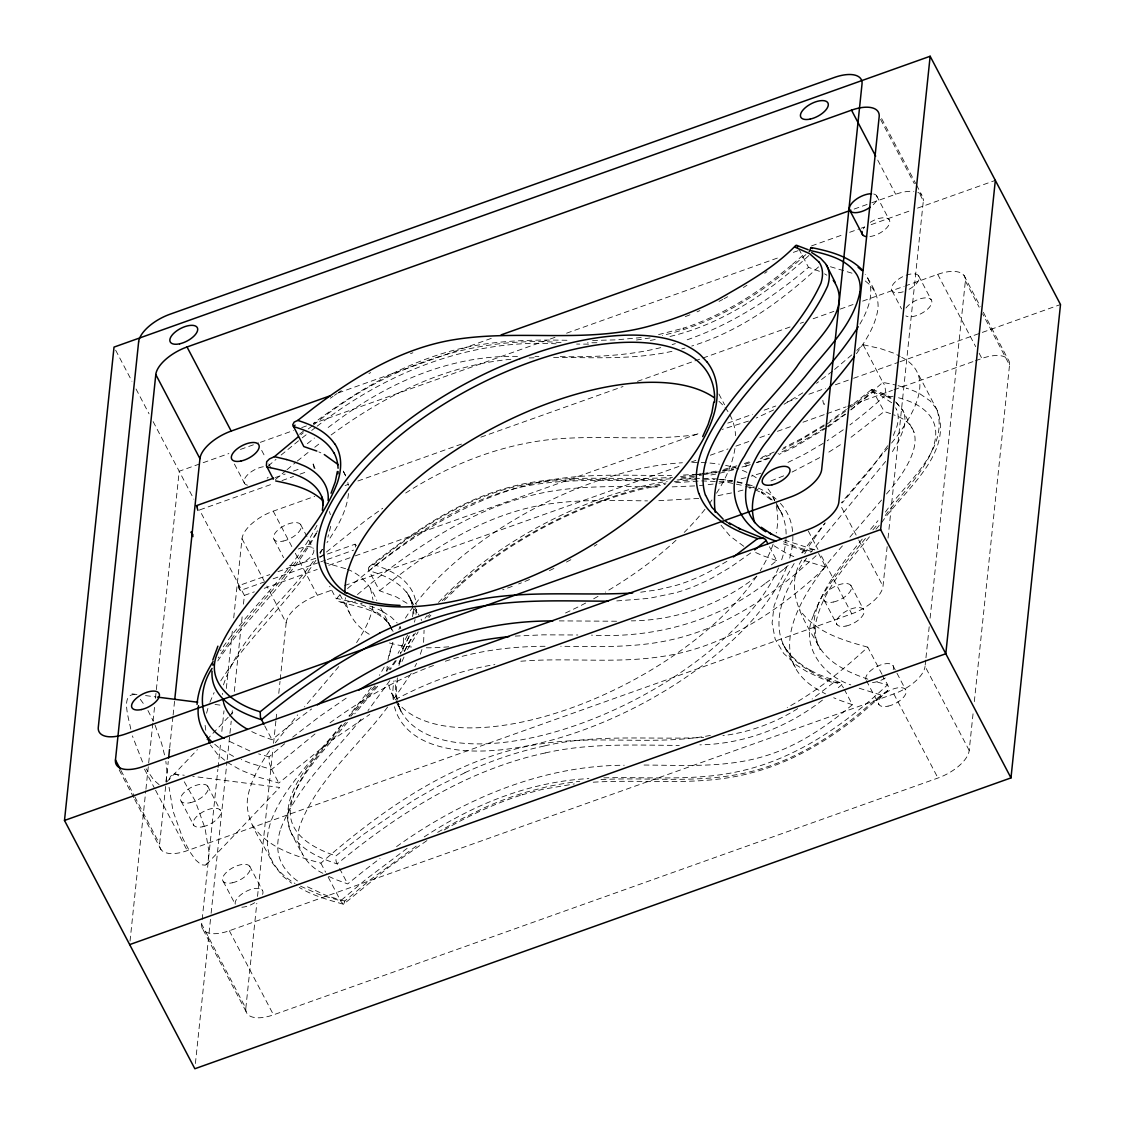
<?xml version="1.0" encoding="UTF-8"?>
<svg xmlns="http://www.w3.org/2000/svg" width="1125" height="1125" viewBox="0 0 1125 1125"><rect width="100%" height="100%" fill="white"/><g stroke="black" fill="none" stroke-linecap="round" stroke-linejoin="round"><path stroke-width="0.75" stroke-dasharray="5 3.75" d="M222.469 693.323L222.469 694.491M416.306 609.511L416.194 611.944A164.348 75.881 -27.7 0 1 415.941 614.433M893.053 396.267C882.605 398.587 887.386 387.141 882.998 382.612M412.566 616.655C413.887 607.95 411.497 599.02 406.631 591.736L412.341 603.83C406.575 584.789 386.592 575.803 369 570.712C407.686 539.269 449.48 510.089 497.067 493.917C551.995 474.37 611.212 482.766 668.18 480.108M348.469 493.523C346.781 511.692 336.952 527.808 327.009 542.63M130.036 941.105L145.758 790.889M145.941 789.145L148.5 764.691M148.683 762.947L152.887 722.77M153.07 721.027L154.716 705.305M155.447 698.316L179.198 471.248L228.867 453.544M887.147 546.68L882.998 586.252A32.386 14.948 -27.7 0 1 851.766 613.828L187.284 850.641A32.386 14.948 -27.7 0 1 159.623 844.059L165.923 783.844M166.106 782.114L168.258 761.47M169.706 747.703L172.941 716.737M173.123 715.008L174.558 701.255M973.041 713.827L969.202 750.445A32.386 14.948 -27.7 0 1 937.969 778.022L273.488 1014.834A32.386 14.948 -27.7 0 1 245.827 1008.253L201.67 924.145L217.87 769.303M218.053 767.573L220.753 741.769M221.836 731.447L223.988 710.803M226.336 688.43L232.636 628.214M233.719 617.892L242.002 538.748A32.386 14.948 -27.7 0 1 273.234 511.172L314.761 496.364M195.398 1063.505L210.938 915.033M211.12 913.289L227.025 761.33M227.208 759.586L229.753 735.131M229.936 733.387L231.216 721.153M231.947 714.164L232.312 710.677M234.323 691.467L242.184 616.359M243.464 604.125L244.378 595.392L199.575 510.047M245.827 1008.253L256.809 903.291M257.527 896.414L273.009 748.448M273.544 743.287L275.892 720.914M276.075 719.198L276.792 712.308M278.775 693.38L280.027 681.342M280.209 679.627L286.158 622.842L266.836 586.041M888.047 538.087L923.33 200.855L918.506 191.644M969.202 750.445L925.059 666.352L925.777 659.475M925.959 657.745L929.194 626.78M930.094 618.173L965.377 280.941A32.386 14.948 -27.7 0 0 937.716 274.359L905.78 285.736M974.32 701.62L1009.533 365.034L982.631 313.791M426.881 840.628L388.8 867.15L343.969 903.909L344.756 901.055L370.645 879.539L418.331 844.594M284.681 743.709L269.072 756.886L269.212 762.778L271.462 769.036M315.014 468.591L313.341 464.105L309.825 465.244M423.605 642.347L424.083 630.253M397.378 677.798L396.183 692.719L397.673 702.352M402.891 651.136L403.552 637.734M850.922 407.25L870.862 391.416L871.833 389.377M330.736 526.289L327.923 537.103M372.783 606.389C370.758 619.847 363.642 631.8 356.316 643.008M392.864 642.516L388.505 658.069M223.467 684.9C239.695 634.739 284.864 601.242 314.578 559.491M464.948 772.762L439.214 785.587L413.564 800.311L363.67 834.23L335.925 855.914L336.009 861.019L338.794 866.967M166.022 781.509L167.006 772.102L165.867 761.344M169.537 779.78C169.552 774.886 175.12 771.947 178.65 775.842M206.564 713.222L209.208 703.856M421.945 649.519L419.414 656.831M813.586 615.248C799.552 644.934 822.544 675.759 850.781 684.844M817.481 606.909C812.095 620.719 812.545 636.75 820.266 649.603L815.864 638.255L815.034 626.02L814.725 628.805C820.167 591.806 847.702 563.639 870.314 535.753M280.8 828.492C297.9 784.941 334.167 753.117 362.644 717.131M400.697 658.842L398.602 664.158M409.275 635.878L400.317 654.089M209.911 702.253L214.13 692.592M801.689 559.941C783.928 588.881 802.266 618.356 817.523 643.641C827.086 663.047 848.447 672.427 867.811 679.163M264.909 581.752L240.272 590.527L238.528 585.731L269.747 574.608M356.358 545.611L355.106 544.205L355.514 547.073M316.997 525.361C292.556 572.555 250.144 607.106 220.486 650.742M401.962 661.542L403.987 657.056M407.545 635.119L398.081 653.372M893.362 435.516L896.836 426.642A88.228 40.739 -27.7 0 0 896.414 409.191M409.078 636.877L400.472 652.781M416.545 663.398L414.886 666.731M316.772 532.828C290.7 580.514 247.584 615.825 217.772 660.923M320.133 553.669L322.411 549.337M384.216 667.069L379.42 675.38M859.894 324.084C868.233 309.769 876.192 290.545 866.039 275.105M804.712 553.837L809.564 545.189L825.145 522.886L799.58 555.539M601.003 779.583C643.444 777.291 686.25 782.311 728.466 775.955C777.881 769.289 822.698 744.019 860.498 712.491C869.161 704.883 877.627 697.289 887.189 691.186C891.548 686.18 883.406 680.288 882.788 675.788M316.8 531.998L317.503 530.775M407.363 649.589L418.163 631.913M411.244 673.383L392.878 700.284M887.808 690.328L858.066 716.231C826.13 741.839 789.989 763.172 750.009 773.213L748.702 773.578C697.12 786.783 643.669 778.739 591.216 782.339M316.083 533.236C288.183 578.391 247.022 613.491 218.194 657.984M315.942 560.278C287.536 603.141 248.175 637.58 220.598 681.061M389.812 680.639L368.016 710.578M887.667 445.753L871.327 468.408L842.259 502.889M892.434 451.631L898.945 440.494L903.502 429.328A93.361 43.116 -27.7 0 0 903.052 410.864M794.138 563.513L781.931 584.719L774 606.178L772.087 623.039L775.153 639.098L783.661 653.428L796.345 665.044L806.822 671.583L821.531 678.488L833.273 682.791L839.841 682.538L843.469 687.783M396.253 660.684L390.234 669.572M269.55 750.727C260.241 764.227 251.761 778.711 248.161 794.883C242.606 820.322 263.18 840.952 272.236 862.734L282.389 875.841L291.586 883.139M832.584 577.73L844.65 560.812L862.411 538.861M395.353 660.67L388.955 669.741M386.297 671.062L390.909 664.397M806.569 558.056C790.777 580.922 773.128 608.822 780.82 637.861C789.23 664.256 817.495 676.772 841.852 684.703L835.594 689.892M371.306 687.445L349.073 715.655M856.406 353.728C866.081 340.2 875.517 325.575 877.964 308.812C879.173 296.058 871.889 284.723 865.223 274.486M322.228 549.38L319.739 552.741M275.302 742.809L297.689 714.895M885.628 461.433L810.689 552.417M313.116 464.077L314.142 468.309M238.598 585.717L238.795 588.403L240.37 590.428M887.681 448.045L841.247 502.931M891.591 443.039C909.52 420.694 939.431 376.931 901.73 357.3M377.677 686.264L354.698 713.841M387.605 707.034C358.861 745.917 318.53 778.134 300.459 824.105C292.725 843.483 304.678 864.914 322.861 873.267M886.486 494.002C904.148 473.4 936.928 429.23 893.658 414.83M375.933 686.559L350.845 716.273M428.892 617.611L430.917 615.122M374.85 685.884L349.017 716.583M338.822 666.506L304.509 706.922M881.55 500.077L848.264 539.016M670.88 478.772C612.886 482.92 552.6 472.711 496.434 492.019C451.856 506.728 412.538 533.531 376.073 562.5C373.359 565.369 366.173 566.156 368.972 570.656L379.519 590.737L396.52 597.009L409.177 604.603M842.428 545.892C809.353 582.933 754.242 656.578 821.475 691.636A399.811 184.613 -27.7 0 0 825.567 693.886M341.311 724.767C310.894 764.845 222.905 839.658 295.045 883.519M341.536 725.245C318.994 755.606 274.542 791.634 291.572 833.836L302.512 854.606M865.463 538.481L843.891 564.652L829.266 584.916A220.669 101.897 -27.7 0 0 813.375 615.305M885.234 515.531C904.247 488.981 966.713 433.561 916.875 404.817A222.778 102.867 -27.7 0 0 904.078 399.431L897.581 397.434M881.606 522.633C903.488 490.908 954.211 453.783 937.013 409.852L917.395 372.502M870.595 529.27L877.992 520.678M885.431 512.058C905.583 482.906 949.303 450.042 937.013 409.852M875.967 529.2L879.356 525.262M345.445 722.531C324.534 749.18 295.622 774.605 290.278 809.705C288.605 835.537 315.084 848.897 335.925 855.914M347.386 722.306C325.055 750.586 294.497 777.206 287.831 814.233C285.188 842.527 314.536 856.688 337.177 863.888C377.269 830.855 420.342 800.93 467.634 779.105A199.406 92.067 -27.7 0 1 545.273 752.963M872.859 529.875L877.823 524.138M444.291 600.3L462.108 583.2L461.447 583.734L477.253 570.558C520.833 536.611 570.558 510.539 623.334 494.198L640.8 489.375L665.339 484.369M166.669 781.973L197.423 749.63M206.888 739.688L228.178 717.3M229.359 716.062L235.266 709.833M206.353 864.548L279.689 787.444L192.797 776.348M369.155 566.944L369.97 566.17C410.358 534.206 453.642 503.536 503.648 488.897L504.352 488.7C559.041 471.966 616.528 481.458 672.567 477.281M886.036 394.706L877.753 402.131A266.161 122.892 -27.7 0 1 849.895 424.927M814.866 549.858C809.367 548.1 803.025 550.828 799.791 555.469M808.861 255.544C768.783 292.43 721.941 324.745 668.081 336.909M818.536 266.892C781.791 300.797 740.053 331.327 691.72 346.05M851.752 354.909L833.766 370.139M856.8 350.381L863.114 344.728L880.312 348.553L894.122 353.292L900.197 356.498M816.047 555.722C774.52 594.337 725.752 628.158 669.459 640.181C633.769 647.972 597.052 646.692 560.77 646.27M818.578 553.458L825.722 567.084C780.145 609.989 725.316 647.269 662.133 656.48C614.587 663.933 566.353 657.127 518.597 661.43M882 674.283L867.769 647.17C843.075 669.938 816.778 691.383 787.233 707.541M805.866 254.587L796.303 262.955A268.917 124.172 -27.7 0 1 776.278 279.169C742.5 305.058 704.152 325.997 662.4 335.433M802.87 255.277L792.112 264.642L793.097 263.841C760.444 291.389 723.881 315.253 682.945 328.359L683.944 328.078L657.956 334.758M268.284 465.905L276.005 459.38M281.137 455.034L300.853 438.905M275.428 479.517L285.722 470.827M287.002 469.73L296.002 462.136M297.295 461.039L309.361 451.463M320.048 557.438L325.195 553.092M326.489 552.009L366.328 519.933L382.697 508.275M339.82 595.083C329.217 604.462 348.384 601.833 352.87 601.397M347.527 588.558C404.578 540.155 469.336 496.097 543.909 481.233C585.956 472.627 628.987 475.875 671.555 475.411M227.264 762.37L240.68 770.034L257.78 776.953L278.817 783.042L328.936 742.275L369.773 714.431M252.478 825.089C267.511 848.095 295.833 856.181 320.864 863.142C388.631 803.967 468.323 748.927 560.658 741.53C611.072 736.945 662.231 744.919 712.223 735.075M819.436 271.294L808.509 267.342C771.638 298.73 730.013 325.505 683.873 340.917M890.606 413.634L884.194 411.511L848.981 438.862M357.441 594.562L359.916 592.495A474.202 218.967 -27.7 0 1 375.244 579.952C408.727 553.359 444.459 529.087 483.722 511.833A155.925 72 -27.7 0 1 525.108 497.123C569.278 484.397 615.628 486.548 661.064 486.998M769.402 546.694L776.686 560.545L770.147 565.959M844.284 689.316L852.37 704.714C825.609 727.313 795.614 747.534 761.541 757.041C722.475 768.178 681.384 765.042 641.292 765.042M788.175 565.523L783.548 569.348M871.495 389.573L847.687 408.473M251.761 731.573A336.614 155.433 -27.7 0 0 261.141 735.778L271.997 739.744L287.395 727.313A399.122 184.289 -27.7 0 1 311.625 709.003M328.739 876.375A336.614 155.433 -27.7 0 0 336.825 879.947L347.681 883.912L363.094 871.495A399.122 184.289 -27.7 0 1 380.025 858.53M833.273 682.791L812.109 699.047M379.519 590.737L393.694 579.403A335.869 155.095 -27.7 0 1 412.298 565.425C443.531 543.009 477.239 523.055 514.209 511.819C557.255 498.136 602.986 500.372 647.508 500.878M832.472 371.194L816.511 383.344M850.922 409.894L882.872 382.373L895.148 384.919M307.322 443.714L314.409 438.047M292.683 737.184L319.95 716.245L347.78 697.064M300.825 434.784L303.3 432.816M299.545 434.236L305.002 429.919M302.203 437.85L306.281 434.672M311.695 430.453L315.773 427.275M314.775 447.23L321.567 441.942M315.014 733.95L271.659 769.43L250.622 763.341L241.298 759.558M308.306 428.92L312.117 426.009M850.88 409.781L873.675 391.486A217.842 100.589 -27.7 0 1 886.036 396.056M750.698 552.98L730.969 566.916L712.491 577.828A94.317 43.552 -27.7 0 1 675.647 592.777L649.125 598.345L615.389 601.031M313.383 425.039C382.556 368.255 471.192 335.348 561.108 342.605M846.352 409.472L829.814 421.102M756.858 576.267C721.153 604.237 676.758 620.452 631.322 620.859M822.445 700.116C787.458 727.284 744.427 744.075 699.891 744.848M828.183 426.881L845.719 414.127M764.691 273.319L767.011 271.631M844.903 414.211L826.861 426.712M845.452 411.314L826.748 424.266M843.258 429.792L827.198 440.803M764.902 583.734C715.837 621.872 653.119 638.423 591.497 635.147M317.123 426.22C384.792 373.177 469.111 338.667 556.102 343.828M331.102 434.981C384.159 395.887 445.669 364.809 512.198 359.184M329.977 722.841C362.306 699.398 397.041 678.698 434.686 665.058M407.123 848.362L366.342 879.047L340.622 900.787L319.584 894.684L296.536 884.362M330.342 398.222L333.07 396.309M396.577 846.591C462.895 799.228 541.702 765.562 624.234 765.239M334.434 395.353L337.191 393.469M338.569 392.512L341.353 390.642M824.161 424.898L802.083 438.272L783.605 447.778M840.417 444.727L826.509 453.6M802.786 392.864L784.055 404.269M824.259 425.869L801.267 439.608M824.442 428.273L796.978 444.403A155.377 71.747 -27.7 0 1 778.134 453.656M826.777 427.781L794.883 446.906L779.006 454.458M405.689 493.031C455.077 461.236 512.128 440.058 571.191 438.047C613.941 436.078 657.028 440.789 699.525 434.138M424.238 836.888C473.231 804.516 529.748 781.622 588.867 778.584M726.919 561.333L709.256 571.753A89.198 41.189 -27.7 0 1 674.409 585.886L657.661 589.795L639.084 592.439M743.4 287.508L746.93 285.272M823.148 443.391L804.319 454.359L785.784 463.514M797.681 708.623C775.069 722.855 749.475 732.361 722.911 735.652M437.653 832.345L460.111 819.605L484.523 807.68A171.506 79.2 -27.7 0 1 526.458 792.084L546.539 786.867A239.231 110.461 -27.7 0 1 579.797 781.355M819.759 457.608L791.93 472.148M368.958 373.542L370.659 372.586M444.234 829.955C469.181 815.358 495.548 803.152 523.153 794.503L522.098 794.813L542.264 789.398L574.341 783.928M724.022 298.758L727.706 296.733M719.058 301.387L722.784 299.419M395.17 699.609C426.389 683.058 459.858 670.163 494.859 664.58M773.677 409.936L756.155 418.036M761.639 457.425L774.211 451.969M783.675 475.847L767.517 482.302M748.434 421.102L722.194 429.398M769.753 458.128L756.872 462.727M410.555 353.644L412.875 352.758M338.203 392.934L493.144 337.711M854.142 209.067L870.117 203.372M871.706 202.795L895.669 194.259A32.386 14.948 -27.7 0 1 913.838 191.475M240.455 449.423L258.666 442.927M260.325 442.336L293.428 430.538M301.711 427.584L306.675 425.827M554.991 337.331L313.298 423.464C352.758 393.834 395.733 367.72 443.222 353.292C483.75 340.622 526.613 339.356 568.73 340.327M566.578 333.197L778.472 257.681M793.364 252.366L798.328 250.608M811.575 245.883L843.033 234.675M849.656 232.312L859.584 228.769M861.244 228.178L864.548 226.997M871.172 224.648L910.898 210.488M917.522 208.125L995.33 180.394M275.33 477.534L285.188 474.033M293.4 471.094L301.613 468.169M199.856 509.85L273.783 483.497M281.995 480.572L293.498 476.48M300.066 474.131L308.278 471.206M345.108 485.55L348.3 484.411M357.891 480.994L461.714 443.995M480.881 437.161L623.053 386.508M637.425 381.375L693.323 361.448M694.927 360.886L701.311 358.608M702.914 358.045L790.763 326.728M800.353 323.311L803.545 322.172M813.136 318.755L833.892 311.358M840.291 309.08L853.059 304.523M862.65 301.106L904.177 286.312M277.959 571.683L355.163 544.163M273.122 578.812L319.12 562.43M320.766 561.839L325.688 560.081M327.333 559.505L353.616 550.125M244.378 595.392L254.32 591.848M264.248 588.319L317.222 569.433M328.809 565.298L353.644 556.453M355.289 555.862L701.283 432.563M727.762 423.127L752.597 414.281M764.184 410.147L775.772 406.013M787.359 401.878L797.288 398.348M808.875 394.214L825.441 388.322M835.369 384.778L851.92 378.872M853.58 378.281L898.27 362.363M899.93 361.772L1060.509 304.538M286.158 622.842A32.386 14.948 -27.7 0 1 317.377 595.266L333.352 589.57M344.531 585.591L681.581 465.483M691.158 462.066L695.953 460.35M710.325 455.231L727.903 448.973M735.891 446.119L750.262 441M759.839 437.583L769.43 434.166M777.417 431.325L793.392 425.63M802.969 422.213L825.342 414.239M826.931 413.677L846.098 406.842M847.702 406.28L892.42 390.333M894.023 389.77L973.884 361.308M975.487 360.731L981.872 358.453A32.386 14.948 -27.7 0 1 1009.533 365.034M201.67 924.145A32.386 14.948 -27.7 0 0 229.331 930.741L893.827 693.928A32.386 14.948 -27.7 0 0 925.059 666.352M744.342 463.528L752.203 460.758M343.42 904.191L341.156 901.786L326.391 873.689M761.063 473.147L751.416 476.142M754.284 486.802L747.816 488.742M675.352 343.631L672.131 344.573M445.331 661.233C477.872 650.616 512.17 646.27 546.314 646.284M723.6 469.477L736.861 465.82M743.006 490.092L736.453 491.78M745.959 477.647L737.873 479.644M681.778 348.891L685.055 348.075M741.952 467.044L748.505 465.398M722.63 470.7L730.139 468.773A160.664 74.18 -27.7 0 0 736.847 466.875M660.769 347.611C627.384 355.992 592.748 357.216 558.506 356.625M720.113 473.119L733.205 469.87A155.377 71.747 -27.7 0 0 736.13 469.069M731.531 492.933L717.117 495.83M716.681 472.106L703.533 474.736M732.544 480.797L718.228 483.356M544.598 745.903C596.855 733.627 650.658 739.955 703.688 737.494M545.288 752.92C589.261 742.936 634.528 745.186 679.247 745.411M702.647 473.822L717.117 470.897M715.809 474.047L707.302 475.678M650.32 340.425L658.364 338.934M671.948 351.352C632.559 360 592.031 357.384 552.038 357.441M722.503 471.178L733.767 469.083M650.067 337.95L636.314 340.045M699.23 475.467L702.098 474.975M694.631 476.17L681.117 477.858M694.181 474.975L679.12 476.761M695.883 474.75L700.959 474.061M706.584 473.414L719.283 471.783M713.152 484.059L706.88 484.833M694.139 477.703L678.136 479.405M641.222 337.542L616.641 339.848L591.497 340.509M698.752 498.445L656.086 500.85M675.619 482.723L699.989 480.938M699.483 485.55L703.167 485.213M697.148 474.258L682.087 475.13M698.723 474.131L705.009 473.625M515.25 636.089L543.136 634.837L577.8 634.992M694.673 485.916L671.302 486.9M529.144 357.947L534.08 357.792M603.858 777.867C648.717 776.616 694.195 781.312 738.422 771.525C795.881 759.291 845.325 724.303 887.541 684.816L877.472 682.158M517.486 356.4C451.434 354.839 388.631 382.233 336.614 421.27A335.869 155.095 -27.7 0 0 325.842 429.23M596.883 342.717L587.461 342.816M701.648 480.909L725.4 481.866L744.145 485.789M616.598 621.239L559.322 620.887M588.558 344.152L576.633 344.067M534.994 356.33L538.889 356.372M132.019 693.858L138.6 694.688M145.547 695.587L155.967 696.909M215.044 704.461L222.3 705.389M174.066 773.958L184.289 775.252M340.636 602.17L364.458 608.147L375.933 612.942L373.5 611.634C381.586 616.373 390.923 622.223 392.203 632.419M830.447 266.723L852.075 273.206M324.014 562.43L345.684 568.73M354.684 601.791L355.584 602.002M880.678 694.955L858.994 688.163M344.756 901.055L338.555 899.339A479.77 221.527 -27.7 0 1 324.619 894.769L304.13 885.248M804.98 550.786L780.413 542.883M269.072 756.886L258.637 753.891M898.102 385.664L906.638 388.195M814.022 549.591L784.547 540.141M812.095 551.587L797.541 547.369L783.548 541.716M825.722 567.084L801.577 559.73M867.769 647.17C842.752 640.223 814.416 632.123 799.383 609.117M343.139 904.148L343.111 904.134C328.064 899.845 312.68 895.627 299.222 887.4M745.706 486.267L751.964 488.194M776.686 560.545L764.761 556.369A399.811 184.613 -27.7 0 1 753.061 551.306M852.37 704.714L840.459 700.538A399.811 184.613 -27.7 0 1 833.695 697.753M373.514 564.567C388.505 569.32 404.395 576.689 412.214 591.145A158.344 73.111 -27.7 0 1 416.166 604.786M839.531 682.411L818.227 674.297L808.72 669.431L810.253 670.261C799.059 663.82 788.752 655.2 782.677 643.598L795.459 667.462M872.016 389.391L882.211 393.145L891.155 398.067M249.891 750.952L226.884 740.166M134.887 694.631C119.123 693.577 130.444 722.897 131.062 731.208M793.8 556.58L787.598 554.062L771.68 544.303M318.853 451.927L320.836 452.841M872.156 389.433L884.194 411.511M755.058 489.656L762.806 493.341L761.273 492.511L772.214 500.709M886.008 396.07L892.013 399.319M347.217 569.264C361.617 574.467 371.194 586.73 376.805 600.511M382.908 611.663L391.43 617.259L397.195 623.025M233.536 756.422L220.12 748.744L213.877 743.527M824.555 273.825L826.847 275.189M743.808 546.314L730.111 536.147L720.661 524.784M159.117 784.659L153.717 779.977L146.095 768.797M297.492 880.931C287.986 874.195 280.027 864.309 278.227 852.525A155.925 72 -27.7 0 1 280.814 828.492M865.266 280.955L870.384 285.23L875.348 292.402M224.775 760.275L217.266 754.003L210.417 744.989M895.584 401.864L902.236 409.43L914.203 432.619M891.745 402.792L880.003 394.988A206.522 95.358 -27.7 0 0 870.848 391.416M896.259 402.356L902.981 410.906M413.944 608.864L418.191 614.025M780.427 503.353L782.944 506.391A219.53 101.362 -27.7 0 1 792.745 533.447M140.302 699.314L145.42 706.359M184.275 781.791L195.328 801.183L205.003 828.183L209.053 852.202L208.069 861.609L205.439 865.195L201.178 864.759L195.764 860.077L190.013 852.047L182.784 838.294L173.109 811.308L169.059 787.289M380.756 608.048L390.248 626.119C379.308 607.191 355.641 602.578 335.967 598.345L329.639 586.294M389.123 624.009L388.097 622.434L390.248 626.119M777.473 506.461L782.367 514.42L775.378 501.581M343.308 471.08L345.98 476.283M936.492 408.867L930.248 401.006L919.884 393.792A230.963 106.65 -27.7 0 0 906.623 388.209M399.769 626.737L400.838 628.72M147.923 710.494L153.281 721.097M390.727 627.005L393.117 631.477M881.634 118.575L915.722 183.502M916.495 184.964L921.923 195.3M963.97 275.386L980.241 306.38M983.334 312.272L1008.127 359.494M880.552 119.377L914.358 183.769M965.377 280.941L979.172 307.223M877.739 160.102L895.669 194.259M937.716 274.359L975.67 346.627M979.116 353.194L981.872 358.453M876.516 195.623L889.13 219.656M918.563 275.723L931.177 299.742M892.069 290.883L901.533 308.897M863.114 344.728L882.914 382.458M798.792 248.85L808.509 267.342M841.613 507.417L858.164 538.959M858.853 540.267L882.998 586.252M850.866 585.408L863.48 609.427M892.913 665.494L905.527 689.527M808.312 531.042L817.959 549.436M821.419 556.017L851.766 613.828M893.827 693.928L937.969 778.022M718.903 394.003L724.556 404.789M773.086 497.208L774.619 500.119M824.372 600.567L836.986 624.586M866.419 680.653L879.033 704.686M413.634 604.828L409.809 597.516A153.281 70.777 -27.7 0 1 412.791 605.503M414.394 606.277L418.978 615.052M339.863 594.492L349.566 612.984M391.627 693.07L395.438 700.355M396.211 701.817L400.88 711.183L398.208 703.814M261.689 450.394L265.627 457.903M268.777 463.908L271.153 468.408M300.586 524.475L313.2 548.508M273.234 511.172L292.542 547.959M295.312 553.219L317.377 595.266M234.408 464.048L244.659 483.567M274.092 539.634L283.556 557.663M242.002 538.748L264.08 580.795M115.65 350.198L131.948 381.234M136.027 388.997L149.062 413.831M153.127 421.594L193.866 499.177M264.713 725.878L271.997 739.744M339.595 868.5L347.681 883.912M271.533 769.191L278.817 783.042M320.864 863.142L325.603 872.17M207.647 786.108L220.261 810.141M249.694 866.208L262.308 890.227M181.153 801.267L193.767 825.3M223.214 881.367L235.041 903.881M144.506 769.177L154.167 787.57M155.545 790.2L187.284 850.641M229.331 930.741L273.488 1014.834M120.98 770.47L134.1 795.431M134.789 796.753L159.623 844.059M119.194 769.936L133.917 797.963M134.691 799.439L161.03 849.614M203.077 929.7L247.233 1013.794M895.627 407.827L896.344 409.219M343.35 471.459L345.712 476.1M142.523 762.005L132.398 735.905M421.087 619.102L421.678 620.452M778.542 567.886A214.439 99.014 -27.7 0 1 580.092 723.839A214.439 99.014 -27.7 0 1 398.222 704.686L400.036 709.087M398.222 704.658L400.88 711.183M155.067 725.175L161.606 743.386L165.094 757.125M370.477 588.473L372.994 599.752M329.414 511.523L330.384 514.673M347.85 482.498L348.314 485.353M205.116 725.33L206.002 732.052M298.252 549.056A15.3 7.059 -27.7 0 1 313.65 549.309A15.3 7.059 -27.7 0 1 303.427 562.247A15.3 7.059 -27.7 0 1 286.706 563.667M865.828 679.416A15.3 7.059 -27.7 0 1 880.509 665.002A15.3 7.059 -27.7 0 1 893.194 669.67M885.305 677.967A15.3 7.059 -27.7 0 1 870.244 682.467M905.962 308.025A15.3 7.059 -27.7 0 1 927.014 297.9A15.3 7.059 -27.7 0 1 926.803 309.839A15.3 7.059 -27.7 0 1 905.836 315.886M903.234 291.783A15.3 7.059 -27.7 0 1 893.447 283.866A15.3 7.059 -27.7 0 1 916.678 274.373A15.3 7.059 -27.7 0 1 908.339 289.688M235.238 904.148A15.3 7.059 -27.7 0 1 249.919 889.734A15.3 7.059 -27.7 0 1 262.589 894.403M254.7 902.7A15.3 7.059 -27.7 0 1 240.75 907.27M801.309 439.664A160.664 74.18 -27.7 0 1 782.311 449.367M770.738 454.57A160.664 74.18 -27.7 0 1 760.275 458.845M749.939 462.642A160.664 74.18 -27.7 0 1 743.372 464.85M768.305 457.889A155.377 71.747 -27.7 0 1 756.492 462.473M750.277 464.667A155.377 71.747 -27.7 0 1 743.92 466.734M464.92 772.636A204.497 94.43 -27.7 0 1 544.584 745.945M413.438 608.948A153.281 70.777 -27.7 0 1 413.789 615.291M415.083 619.523A164.348 75.881 -27.7 0 1 414.464 622.125M360.506 603.295A266.161 122.906 -27.7 0 1 362.109 603.703M369.773 606.023A266.161 122.906 -27.7 0 1 383.034 611.564M817.256 606.966A212.541 98.142 -27.7 0 1 832.683 577.716M776.433 504.914A214.439 99.014 -27.7 0 1 780.961 561.769M396.52 698.541A214.439 99.014 -27.7 0 1 395.761 680.653M398.939 665.423A214.439 99.014 -27.7 0 1 401.175 658.913M404.325 651.417A214.439 99.014 -27.7 0 1 413.803 634.148M425.053 618.244A214.439 99.014 -27.7 0 1 427.191 615.544M438.497 602.48A214.439 99.014 -27.7 0 1 667.181 481.317M677.067 479.981A214.439 99.014 -27.7 0 1 732.473 481.064M737.016 482.048A214.439 99.014 -27.7 0 1 773.156 501.061M792.844 536.02A219.53 101.362 -27.7 0 1 789.68 558.127M786.684 566.972A219.53 101.362 -27.7 0 1 580.739 730.955A219.53 101.362 -27.7 0 1 394.495 706.753M393.188 699.427A219.53 101.362 -27.7 0 1 394.017 680.78M399.023 663.356A219.53 101.362 -27.7 0 1 400.894 658.842M404.536 651.178A219.53 101.362 -27.7 0 1 415.462 632.981M427.711 616.837A219.53 101.362 -27.7 0 1 429.652 614.531M442.28 600.68A219.53 101.362 -27.7 0 1 595.561 502.861L614.377 496.153A219.53 101.362 -27.7 0 1 666.056 483.061M674.17 481.781A219.53 101.362 -27.7 0 1 699.961 479.419M704.25 479.292A219.53 101.362 -27.7 0 1 714.614 479.391M718.622 479.588A219.53 101.362 -27.7 0 1 731.995 480.952M737.395 481.866A219.53 101.362 -27.7 0 1 744.258 483.398M747.548 484.284A219.53 101.362 -27.7 0 1 753.82 486.323M758.236 488.081A219.53 101.362 -27.7 0 1 776.109 499.106M768.023 488.897A214.439 99.014 -27.7 0 1 775.392 503.128M776.25 506.222A214.439 99.014 -27.7 0 1 776.194 533.053M773.128 544.12A214.439 99.014 -27.7 0 1 760.191 570.741M756.731 576.098A214.439 99.014 -27.7 0 1 548.789 715.303A214.439 99.014 -27.7 0 1 388.448 684.056M386.986 671.288A214.439 99.014 -27.7 0 1 387.352 664.636M387.956 660.22A214.439 99.014 -27.7 0 1 392.766 642.895M398.855 629.438A214.439 99.014 -27.7 0 1 400.359 626.625M405.394 618.117A214.439 99.014 -27.7 0 1 682.425 462.755M692.48 462.403A214.439 99.014 -27.7 0 1 719.325 464.203M725.597 465.356A214.439 99.014 -27.7 0 1 749.123 473.47M752.048 475.087A214.439 99.014 -27.7 0 1 757.392 478.575M596.953 544.416A214.439 99.014 -27.7 0 1 594.183 546.159M570.867 559.702A214.439 99.014 -27.7 0 1 564.666 563.006M553.908 568.448A214.439 99.014 -27.7 0 1 547.748 571.416M529.552 579.53A214.439 99.014 -27.7 0 1 518.625 583.945M512.227 586.364A214.439 99.014 -27.7 0 1 502.664 589.767M699.905 310.598A152.339 70.341 -27.7 0 1 697.05 311.85M689.962 314.789A152.339 70.341 -27.7 0 1 683.072 317.461M783.534 569.348A222.764 102.867 -27.7 0 1 764.916 583.734M718.959 401.372A214.439 99.014 -27.7 0 1 735.581 435.67M734.934 448.481A214.439 99.014 -27.7 0 1 715.556 494.691M711.956 499.964A214.439 99.014 -27.7 0 1 710.058 502.608M704.953 509.316A214.439 99.014 -27.7 0 1 684.239 532.378M675.998 540.295A214.439 99.014 -27.7 0 1 605.348 592.144M598.036 596.348A214.439 99.014 -27.7 0 1 593.438 598.908M585.689 603.042A214.439 99.014 -27.7 0 1 564.145 613.617M448.762 646.777A214.439 99.014 -27.7 0 1 425.292 647.775M411.525 647.016A214.439 99.014 -27.7 0 1 389.138 642.867M369.225 634.275A214.439 99.014 -27.7 0 1 345.291 597.684M870.244 222.342A15.3 7.059 -27.7 0 1 889.791 222.272A15.3 7.059 -27.7 0 1 868.753 236.672M863.269 228.867A15.3 7.059 -27.7 0 1 864.703 226.969M873.703 193.992A15.3 7.059 -27.7 0 1 871.383 206.339M917.873 192.431A32.386 14.948 -27.7 0 1 923.33 200.855M268.172 477.225A15.3 7.059 -27.7 0 1 267.145 478.195M247.472 485.198A15.3 7.059 -27.7 0 1 246.741 475.706A15.3 7.059 -27.7 0 1 263.812 466.664M822.881 400.795C824.006 408.698 826.355 401.583 822.881 400.697M283.148 541.083A15.3 7.059 -27.7 0 0 300.952 525.066A15.3 7.059 -27.7 0 0 277.917 530.016A15.3 7.059 -27.7 0 0 283.148 541.083M888.089 706.134A15.3 7.059 -27.7 0 0 905.892 690.117A15.3 7.059 -27.7 0 0 882.858 695.067A15.3 7.059 -27.7 0 0 888.089 706.134M232.256 882.816A15.3 7.059 -27.7 0 0 250.059 866.798A15.3 7.059 -27.7 0 0 227.039 871.734A15.3 7.059 -27.7 0 0 232.256 882.816M202.823 826.748A15.3 7.059 -27.7 0 0 220.627 810.731A15.3 7.059 -27.7 0 0 197.606 815.667A15.3 7.059 -27.7 0 0 202.823 826.748M190.209 802.716A15.3 7.059 -27.7 0 0 208.012 786.698A15.3 7.059 -27.7 0 0 184.992 791.648A15.3 7.059 -27.7 0 0 190.209 802.716M846.042 626.034A15.3 7.059 -27.7 0 0 863.831 610.031A15.3 7.059 -27.7 0 0 840.811 614.967A15.3 7.059 -27.7 0 0 846.042 626.034M833.428 602.016A15.3 7.059 -27.7 0 0 851.217 585.998A15.3 7.059 -27.7 0 0 828.197 590.934A15.3 7.059 -27.7 0 0 833.428 602.016"/><path stroke-width="1.5" d="M809.227 251.55L810.998 247.627M328.092 500.527C329.92 483.834 316.266 470.391 301.697 464.808A268.889 124.158 -27.7 0 0 286.594 459.562M212.048 671.161C210.192 698.794 239.302 712.645 261.478 719.719C298.941 688.852 338.962 660.755 382.627 639.352A197.733 91.308 -27.7 0 1 461.841 610.481C509.752 598.303 559.477 601.116 608.414 601.186M198.534 705.698C196.355 719.325 202.191 733.627 212.625 742.472M64.491 820.463L114.019 347.105L930.15 56.25L1060.509 304.538L1010.981 777.895L194.85 1068.75L64.491 820.463L880.622 529.608L930.15 56.25M115.467 759.966L155.798 374.555A32.386 14.948 -27.7 0 1 187.031 346.978L851.512 110.166A32.386 14.948 -27.7 0 1 879.173 116.747L838.842 502.158A32.386 14.948 -27.7 0 1 807.623 529.734L143.128 766.547A32.386 14.948 -27.7 0 1 115.467 759.966L120.291 769.163M168.623 758.025L169.523 749.433M174.741 699.525L199.941 458.648L155.798 374.555M995.33 180.394L945.802 653.752L129.67 944.606M197.044 704.419C198.239 688.908 204.947 674.536 213.089 661.514M322.369 510.398L323.311 502.144L323.002 504.956L322.087 497.152M860.006 291.698C853.158 325.688 825.497 350.409 805.008 376.636C783.478 402.047 760.233 426.712 744.384 456.272C721.702 489.319 738.591 529.889 775.856 541.013M713.784 402.061L711.802 413.072L708.089 424.617L702.689 436.57M316.828 451.069L303.82 446.569L292.711 424.856L294.159 422.1L297.731 420.427L313.481 408.094A326.306 150.666 -27.7 0 1 322.636 401.245C359.958 373.936 401.288 349.945 447.159 340.917C515.939 327.684 587.573 345.389 655.369 324.352A166.894 77.062 -27.7 0 0 672.286 319.134L680.822 316.083A157.373 72.661 -27.7 0 0 718.017 299.489C745.045 284.02 774.394 267.792 795.797 245.405M337.345 471.502L335.292 481.781L331.045 493.228M212.878 665.241L213.145 664.031M379.716 633.108L334.688 658.097L284.85 692.409A450.323 207.928 -27.7 0 0 260.241 711.745L260.409 717.173L263.911 724.331M212.794 660.038L217.884 646.172M212.063 668.433C197.114 690.595 198.267 724.627 224.058 738.352M858.206 326.728C832.275 367.523 795.994 400.359 768.122 439.734C747.267 464.948 731.123 510.314 765.787 531.731M854.438 356.47C832.486 386.03 806.611 412.383 784.069 441.464C767.517 464.442 745.172 492.623 754.692 522.647M273.347 479.095L266.386 465.708L266.695 461.686L269.466 458.916L274.43 456.652L298.35 436.739M729.394 522.956L740.25 529.116L738.717 528.3L765.295 539.212L766.167 540.52L754.678 549.9M295.059 425.109L293.316 426.544C308.798 431.142 325.505 438.131 333.858 452.869M763.706 538.186L757.575 538.622L733.43 556.973M317.391 704.883C385.664 655.327 467.395 620.339 552.881 620.972M273.684 478.125L196.481 505.645L197.902 510.342M358.678 690.188C389.953 670.964 423.506 655.017 459.084 645.581M192.937 536.611L191.137 531.844L192.923 534.853M519.877 358.678L538.678 351.984A219.53 101.362 -27.7 0 1 700.425 354.938L707.259 362.222M199.941 458.648A32.386 14.948 -27.7 0 1 231.173 431.072L330.216 395.775M501.131 334.87L850.95 210.206M297.731 420.427C311.794 424.772 326.377 431.466 334.842 444.094M196.481 505.645L197.395 506.517M811.181 247.556L812.447 248.512M508.964 636.638L502.608 637.327A220.669 101.897 -27.7 0 0 459.127 645.441M632.672 593.002C575.438 596.306 517.148 588.628 460.955 603.534A202.809 93.656 -27.7 0 0 379.688 633.052M400.064 605.391C381.867 604.716 363.333 601.748 347.231 592.819M157.57 697.12L197.677 702.239M274.43 456.652L286.622 459.548M810.337 250.537C827.339 254.391 847.238 259.073 856.997 274.992A114.708 52.959 -27.7 0 1 860.02 291.684M811.448 247.584C829.786 251.269 849.417 256.373 862.706 270.436M267.005 466.987C287.916 471.516 316.842 477.056 323.241 501.061M275.709 480.952C292.669 484.397 310.711 488.714 323.48 501.202M795.164 247.247L809.536 253.603L818.859 261.942M260.227 711.745C236.25 705.22 206.536 685.069 216.197 656.367C242.325 589.612 311.766 549.97 337.373 482.681A160.664 74.18 -27.7 0 0 334.955 444.037M808.144 249.722L796.5 245.278L797.78 246.923M781.355 538.959L769.247 532.955L771.708 534.291L761.245 527.259M811.702 252.562L820.42 258.117L825.398 263.461A94.191 43.495 -27.7 0 1 827.634 286.003C799.566 347.498 738.084 386.873 710.353 448.875A198.253 91.547 -27.7 0 0 705.473 495.338M324.267 454.542L338.259 464.695M247.162 729.098C236.784 723.22 226.758 714.6 223.58 702.619M728.367 523.083L730.547 524.573M725.189 520.791L727.27 522.352M723.178 519.202L711.759 507.206L705.628 495.267M858.122 267.328L861.961 270.548M833.231 280.252C855.028 311.02 811.659 343.336 796.711 366.82C765.028 409.711 707.203 452.855 715.247 512.339M851.512 110.166L875.672 156.15M850.022 210.783L862.636 234.816M880.622 529.608L1010.981 777.895M766.167 540.52L767.784 543.614M187.031 346.978L231.173 431.072M826.369 264.966L835.312 282.656M206.452 735.427L209.756 743.4M698.948 493.481C705.248 511.791 722.208 523.673 739.125 531.408A451.688 208.561 -27.7 0 0 757.589 538.622M223.059 700.341L223.313 701.494M346.837 593.353A214.439 99.014 -27.7 0 1 474.863 386.494A214.439 99.014 -27.7 0 1 714.544 402.145M707.245 362.222A219.53 101.362 -27.7 0 1 558.155 563.92A219.53 101.362 -27.7 0 1 318.094 559.378A219.53 101.362 -27.7 0 1 519.877 358.692M333.97 452.812A155.377 71.747 -27.7 0 1 338.062 468.267M338.077 471.558A155.377 71.747 -27.7 0 1 337.95 473.794M698.794 493.552A203.33 93.895 -27.7 0 1 703.786 445.894C731.306 383.878 792.689 344.545 820.898 283.303A89.058 41.119 -27.7 0 0 818.916 261.9M344.967 592.819A214.439 99.014 -27.7 0 1 492.989 428.048A214.439 99.014 -27.7 0 1 714.052 397.575M866.461 236.616A15.3 7.059 -27.7 0 1 862.102 231.441M870.173 207.239A15.3 7.059 -27.7 0 1 852.23 212.245A15.3 7.059 -27.7 0 1 853.341 201.642A15.3 7.059 -27.7 0 1 871.594 193.739M138.628 341.859L98.297 727.27A32.386 14.948 -27.7 0 0 125.958 733.852L790.453 497.039A32.386 14.948 -27.7 0 0 821.686 469.462L862.017 84.052A32.386 14.948 -27.7 0 0 834.356 77.47L169.861 314.283A32.386 14.948 -27.7 0 0 138.628 341.859M772.003 484.819A15.3 7.059 -27.7 0 0 789.68 468.773A15.3 7.059 -27.7 0 0 766.617 473.836A15.3 7.059 -27.7 0 0 772.003 484.819M810.267 119.067A15.3 7.059 -27.7 0 0 827.958 103.022A15.3 7.059 -27.7 0 0 804.881 108.084A15.3 7.059 -27.7 0 0 810.267 119.067M179.677 343.8A15.3 7.059 -27.7 0 0 197.353 327.755A15.3 7.059 -27.7 0 0 174.291 332.817A15.3 7.059 -27.7 0 0 179.677 343.8M141.398 709.552A15.3 7.059 -27.7 0 0 159.089 693.506A15.3 7.059 -27.7 0 0 136.012 698.569A15.3 7.059 -27.7 0 0 141.398 709.552M241.102 460.997A15.3 7.059 -27.7 0 0 258.891 444.98A15.3 7.059 -27.7 0 0 235.87 449.916A15.3 7.059 -27.7 0 0 241.102 460.997"/></g></svg>
